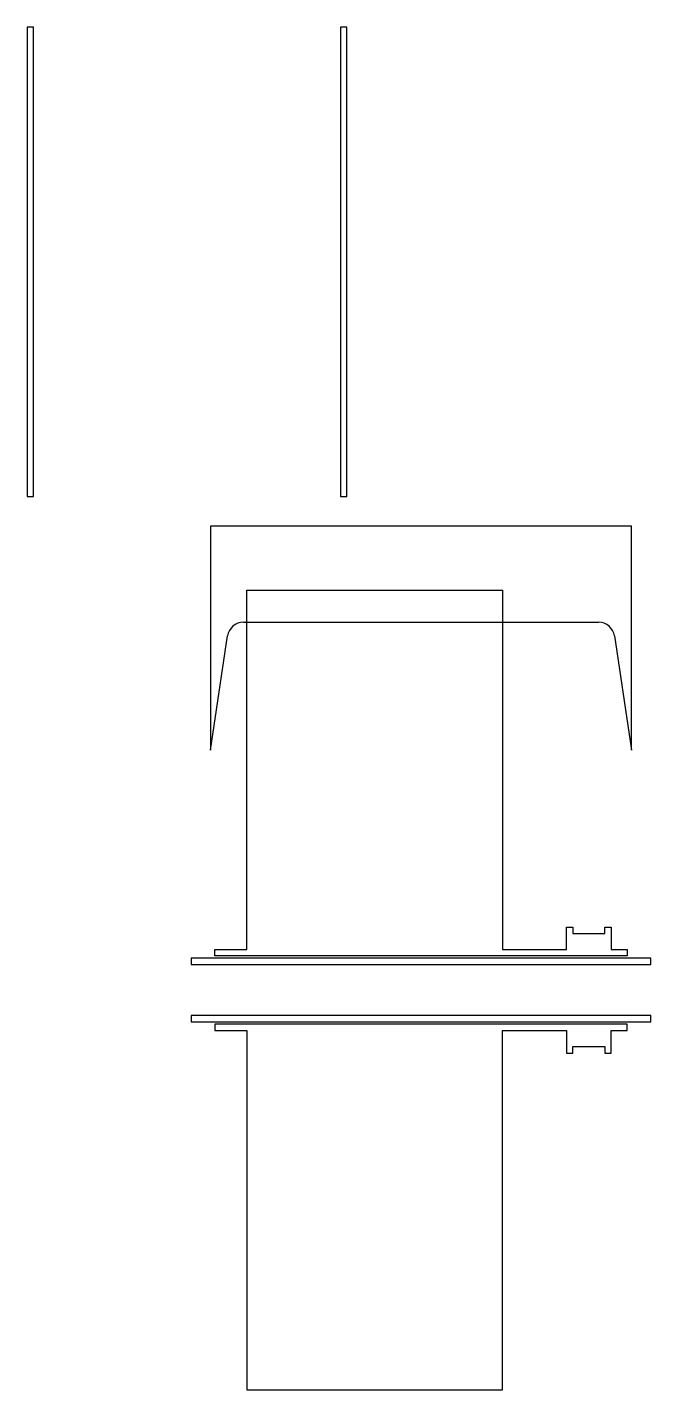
# Model space of a CAD drawing. Header units: metres. Extents: x -50 to 145, y -95 to 331.
import ezdxf

# ---------------------------------------------------------------- set-up
doc = ezdxf.new("R2010")
doc.units = ezdxf.units.M

msp = doc.modelspace()

# ---------------------------------------------------------------- linework, layer by layer
at = {"layer": 'PARAMETRIX'}
for p, q in [((-48, 331.05), (-50, 331.05)), ((-50, 331.05), (-50, 184.35)), ((-48, 184.35), (-48, 331.05)), ((50, 331.05), (48, 331.05)), ((48, 331.05), (48, 184.35)), ((50, 184.35), (50, 331.05)), ((-50, 184.35), (-48, 184.35)), ((48, 184.35), (50, 184.35)), ((139, 175), (7.3, 175)), ((7.3, 175), (7.3, 105)), ((139, 105), (139, 175)), ((18.65, 42.7), (18.65, 155)), ((18.65, 155), (98.65, 155)), ((98.65, 155), (98.65, 42.7)), ((17.6059, 145), (128.6941, 145)), ((7.3, 105), (12.6613, 140.7417)), ((133.6387, 140.7417), (139, 105)), ((118.65, 42.7), (118.65, 49.7)), ((118.65, 49.7), (120.65, 49.7)), ((120.65, 49.7), (120.65, 47.7)), ((120.65, 47.7), (130.65, 47.7)), ((130.65, 47.7), (130.65, 49.7)), ((130.65, 49.7), (132.65, 49.7)), ((132.65, 49.7), (132.65, 42.7)), ((8.65, 40.7), (8.65, 42.7)), ((8.65, 42.7), (18.65, 42.7)), ((98.65, 42.7), (118.65, 42.7)), ((132.65, 42.7), (137.65, 42.7)), ((137.65, 42.7), (137.65, 40.7)), ((145, 40), (1.3, 40)), ((1.3, 40), (1.3, 38)), ((137.65, 40.7), (8.65, 40.7)), ((145, 38), (145, 40)), ((1.3, 38), (145, 38)), ((145, 22), (1.3, 22)), ((1.3, 22), (1.3, 20)), ((145, 20), (145, 22)), ((1.3, 20), (145, 20)), ((8.65, 19.3), (8.65, 17.3)), ((137.65, 19.3), (8.65, 19.3)), ((8.65, 17.3), (18.65, 17.3)), ((18.65, 17.3), (18.65, -95)), ((98.65, -95), (98.65, 17.3)), ((98.65, 17.3), (118.65, 17.3)), ((118.65, 17.3), (118.65, 10.3)), ((132.65, 10.3), (132.65, 17.3)), ((132.65, 17.3), (137.65, 17.3)), ((137.65, 17.3), (137.65, 19.3)), ((118.65, 10.3), (120.65, 10.3)), ((120.65, 10.3), (120.65, 12.3)), ((120.65, 12.3), (130.65, 12.3)), ((130.65, 12.3), (130.65, 10.3)), ((130.65, 10.3), (132.65, 10.3)), ((18.65, -95), (98.65, -95))]:
    msp.add_line(p, q, dxfattribs=at)
for centre, start, end in [((17.6059, 140), 90, 171.4692), ((128.6941, 140), 8.5308, 90)]:
    msp.add_arc(centre, 5, start, end, dxfattribs=at)

doc.saveas('drawing.dxf')
